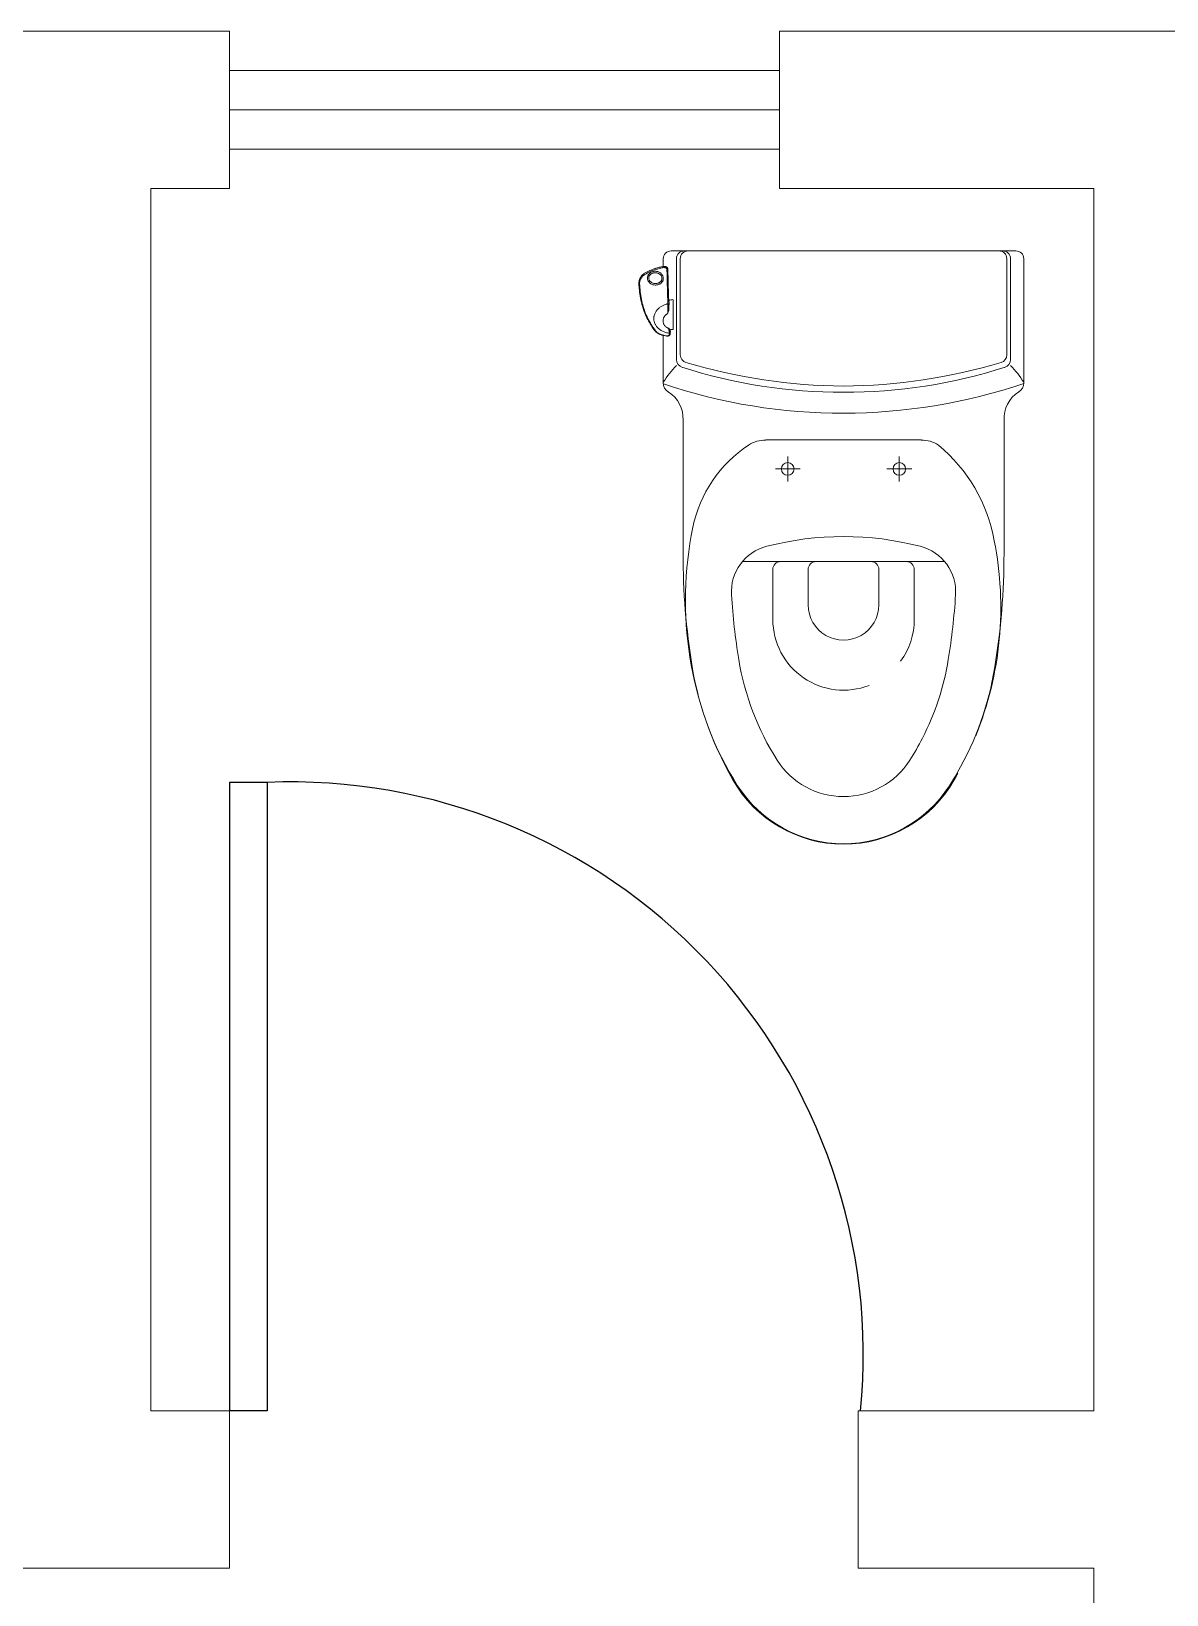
# Model space of a CAD drawing. Header units: inches. Extents: x 4 to 844, y 19 to 530.
# Drawn here: x 30.943 to 32.389, y 183.74 to 185.73 of the extents above; entities that cross this region are included whole.
import ezdxf

# ---------------------------------------------------------------- set-up
doc = ezdxf.new("R2010")
doc.units = ezdxf.units.IN
doc.header["$MEASUREMENT"] = 0
doc.linetypes.add('HIDDEN', pattern=[0.375, 0.25, -0.125])
for name, color, linetype in [('1', 1, 'Continuous'), ('BODY', 7, 'Continuous'), ('COVER', 7, 'Continuous'), ('DIM', 7, 'Continuous'), ('FUR', 6, 'Continuous'), ('HIDDEN', 8, 'HIDDEN')]:
    doc.layers.add(name, color=color, linetype=linetype)

# ---------------------------------------------------------------- blocks, each defined once
blk = doc.blocks.new('DESK4')
at = {"color": 0}
for p, q in [((0, 1), (-0.06, 1)), ((0, 0), (-0.06, 0))]:
    blk.add_line(p, q, dxfattribs=at)
blk.add_lwpolyline([(-0.06, 1), (-0.06, 0)], dxfattribs=at)
blk.add_lwpolyline([(0.944, 0, 0.455404), (0, 1), (0, 0)], format="xyb", dxfattribs=at)

msp = doc.modelspace()

# ---------------------------------------------------------------- linework, layer by layer
at = {"lineweight": 0}
for p, q in [((30.49568, 185.72995), (31.19568, 185.72995)), ((31.19568, 185.52995), (31.19568, 185.72995)), ((31.89574, 185.72995), (32.59574, 185.72995)), ((31.09568, 185.52995), (31.09568, 183.97386)), ((31.09568, 185.52995), (31.19568, 185.52995)), ((31.89574, 185.52995), (32.29574, 185.52995)), ((32.29574, 185.52995), (32.29574, 183.97386)), ((31.09568, 183.97386), (31.24368, 183.97386)), ((31.99568, 183.97386), (32.29574, 183.97386)), ((30.59562, 183.77386), (31.19568, 183.77386)), ((31.99568, 183.77386), (32.29574, 183.77386)), ((32.29574, 183.77386), (32.29574, 182.52995))]:
    msp.add_line(p, q, dxfattribs=at)
at = {"color": 40, "lineweight": 0, "true_color": 0xf8d731}
for p, q in [((31.89574, 185.52995), (31.89574, 185.72995)), ((31.19568, 185.67995), (31.89574, 185.67995)), ((31.19568, 185.62995), (31.89574, 185.62995)), ((31.19568, 185.57995), (31.89574, 185.57995)), ((31.09568, 183.97386), (31.19568, 183.97386)), ((31.19568, 183.97386), (31.19568, 183.77386)), ((31.99568, 183.97386), (31.99568, 183.77386))]:
    msp.add_line(p, q, dxfattribs=at)
at = {"layer": '1', "color": 177, "linetype": 'ByBlock', "lineweight": 0, "true_color": 0x293189}
for p, q in [((31.71863, 185.41672), (31.71823, 185.41599)), ((31.71842, 185.41601), (31.71883, 185.41673)), ((31.71905, 185.4174), (31.71863, 185.41672)), ((31.71883, 185.41673), (31.71929, 185.41742)), ((31.71952, 185.41806), (31.71905, 185.4174)), ((31.71929, 185.41742), (31.71979, 185.41809)), ((31.72002, 185.41869), (31.71952, 185.41806)), ((31.71979, 185.41809), (31.72036, 185.41875)), ((31.72029, 185.41692), (31.71986, 185.41631)), ((31.72058, 185.41932), (31.72002, 185.41869)), ((31.72076, 185.41752), (31.72029, 185.41692)), ((31.72036, 185.41875), (31.72097, 185.41939)), ((31.72117, 185.41991), (31.72058, 185.41932)), ((31.72128, 185.4181), (31.72076, 185.41752)), ((31.72097, 185.41939), (31.72161, 185.41999)), ((31.7218, 185.42046), (31.72117, 185.41991)), ((31.72184, 185.41865), (31.72128, 185.4181)), ((31.72161, 185.41999), (31.72232, 185.42056)), ((31.72244, 185.42097), (31.7218, 185.42046)), ((31.72242, 185.41917), (31.72184, 185.41865)), ((31.72232, 185.42056), (31.72307, 185.4211)), ((31.72302, 185.41965), (31.72242, 185.41917)), ((31.72311, 185.42144), (31.72244, 185.42097)), ((31.72365, 185.42009), (31.72302, 185.41965)), ((31.72307, 185.4211), (31.72384, 185.42158)), ((31.72381, 185.42188), (31.72311, 185.42144)), ((31.7243, 185.4205), (31.72365, 185.42009)), ((31.72463, 185.42237), (31.72383, 185.42191)), ((31.72542, 185.4228), (31.72384, 185.4219)), ((31.72589, 185.4214), (31.7243, 185.4205)), ((31.72554, 185.42288), (31.72463, 185.42237)), ((31.72707, 185.42367), (31.72542, 185.4228)), ((31.72645, 185.42337), (31.72554, 185.42288)), ((31.7275, 185.42226), (31.72589, 185.4214)), ((31.72736, 185.42385), (31.72645, 185.42337)), ((31.72874, 185.4245), (31.72707, 185.42367)), ((31.7283, 185.42431), (31.72736, 185.42385)), ((31.72913, 185.42307), (31.7275, 185.42226)), ((31.72758, 185.41625), (31.72764, 185.41688)), ((31.72764, 185.41688), (31.72775, 185.41749)), ((31.72775, 185.41749), (31.72792, 185.4181)), ((31.72792, 185.4181), (31.72813, 185.41869)), ((31.72813, 185.41869), (31.72838, 185.41925)), ((31.72924, 185.42476), (31.7283, 185.42431)), ((31.72838, 185.41925), (31.72868, 185.4198)), ((31.72868, 185.4198), (31.72902, 185.42032)), ((31.73043, 185.42529), (31.72874, 185.4245)), ((31.72902, 185.42032), (31.72939, 185.42082)), ((31.73079, 185.42384), (31.72913, 185.42307)), ((31.73018, 185.4252), (31.72924, 185.42476)), ((31.72932, 185.41665), (31.72927, 185.41616)), ((31.72942, 185.41713), (31.72932, 185.41665)), ((31.72939, 185.42082), (31.7298, 185.42128)), ((31.72956, 185.4176), (31.72942, 185.41713)), ((31.72973, 185.41806), (31.72956, 185.4176)), ((31.72994, 185.4185), (31.72973, 185.41806)), ((31.7298, 185.42128), (31.73033, 185.42181)), ((31.73019, 185.41893), (31.72994, 185.4185)), ((31.73113, 185.42562), (31.73018, 185.4252)), ((31.73047, 185.41934), (31.73019, 185.41893)), ((31.73033, 185.42181), (31.73089, 185.42228)), ((31.73215, 185.42603), (31.73043, 185.42529)), ((31.73078, 185.41972), (31.73047, 185.41934)), ((31.73113, 185.42009), (31.73078, 185.41972)), ((31.73248, 185.42457), (31.73079, 185.42384)), ((31.73089, 185.42228), (31.73149, 185.42271)), ((31.73209, 185.42603), (31.73113, 185.42562)), ((31.73156, 185.42049), (31.73113, 185.42009)), ((31.73149, 185.42271), (31.73212, 185.4231)), ((31.73203, 185.42087), (31.73156, 185.42049)), ((31.73253, 185.4212), (31.73203, 185.42087)), ((31.73306, 185.42642), (31.73209, 185.42603)), ((31.73212, 185.4231), (31.73277, 185.42343)), ((31.73417, 185.42683), (31.73215, 185.42603)), ((31.73446, 185.42536), (31.73248, 185.42457)), ((31.73306, 185.4215), (31.73253, 185.4212)), ((31.73277, 185.42343), (31.73362, 185.42379)), ((31.73403, 185.4268), (31.73306, 185.42642)), ((31.73361, 185.42177), (31.73306, 185.4215)), ((31.73431, 185.42205), (31.73361, 185.42177)), ((31.73362, 185.42379), (31.73449, 185.42407)), ((31.73501, 185.42716), (31.73403, 185.4268)), ((31.73623, 185.42757), (31.73417, 185.42683)), ((31.73504, 185.42227), (31.73431, 185.42205)), ((31.73648, 185.42608), (31.73446, 185.42536)), ((31.73449, 185.42407), (31.73539, 185.42428)), ((31.73599, 185.42751), (31.73501, 185.42716)), ((31.73578, 185.42243), (31.73504, 185.42227)), ((31.73539, 185.42428), (31.73629, 185.42441)), ((31.73654, 185.42253), (31.73578, 185.42243)), ((31.73699, 185.42785), (31.73599, 185.42751)), ((31.73831, 185.42824), (31.73623, 185.42757)), ((31.73629, 185.42441), (31.73721, 185.42447)), ((31.73852, 185.42675), (31.73648, 185.42608)), ((31.7373, 185.42258), (31.73654, 185.42253)), ((31.73798, 185.42817), (31.73699, 185.42785)), ((31.73721, 185.42447), (31.73813, 185.42446)), ((31.73807, 185.42257), (31.7373, 185.42258)), ((31.73898, 185.42847), (31.73798, 185.42817)), ((31.73884, 185.4225), (31.73807, 185.42257)), ((31.73813, 185.42446), (31.73905, 185.42437)), ((31.74041, 185.42885), (31.73831, 185.42824)), ((31.74058, 185.42734), (31.73852, 185.42675)), ((31.73959, 185.42237), (31.73884, 185.4225)), ((31.73998, 185.42876), (31.73898, 185.42847)), ((31.73905, 185.42437), (31.73995, 185.42421)), ((31.74034, 185.42219), (31.73959, 185.42237)), ((31.73995, 185.42421), (31.74085, 185.42398)), ((31.74099, 185.42903), (31.73998, 185.42876)), ((31.74107, 185.42195), (31.74034, 185.42219)), ((31.74253, 185.42939), (31.74041, 185.42885)), ((31.74266, 185.42788), (31.74058, 185.42734)), ((31.74085, 185.42398), (31.74172, 185.42367)), ((31.742, 185.42929), (31.74099, 185.42903)), ((31.74178, 185.42165), (31.74107, 185.42195)), ((31.74172, 185.42367), (31.74257, 185.42329)), ((31.74245, 185.4213), (31.74178, 185.42165)), ((31.74302, 185.42953), (31.742, 185.42929)), ((31.7431, 185.42088), (31.74245, 185.4213)), ((31.74467, 185.42986), (31.74253, 185.42939)), ((31.74257, 185.42329), (31.74339, 185.42283)), ((31.74475, 185.42834), (31.74266, 185.42788)), ((31.74404, 185.42976), (31.74302, 185.42953)), ((31.7437, 185.42042), (31.7431, 185.42088)), ((31.74339, 185.42283), (31.74401, 185.42242)), ((31.74426, 185.41989), (31.7437, 185.42042)), ((31.74401, 185.42242), (31.7446, 185.42196)), ((31.74506, 185.42997), (31.74404, 185.42976)), ((31.74475, 185.41932), (31.74426, 185.41989)), ((31.7446, 185.42196), (31.74516, 185.42145)), ((31.74683, 185.43027), (31.74467, 185.42986)), ((31.74687, 185.42874), (31.74475, 185.42834)), ((31.74505, 185.41891), (31.74475, 185.41932)), ((31.74532, 185.41848), (31.74505, 185.41891)), ((31.74608, 185.43016), (31.74506, 185.42997)), ((31.74516, 185.42145), (31.74568, 185.4209)), ((31.74555, 185.41804), (31.74532, 185.41848)), ((31.74575, 185.41758), (31.74555, 185.41804)), ((31.74568, 185.4209), (31.74615, 185.42031)), ((31.7459, 185.41711), (31.74575, 185.41758)), ((31.74602, 185.41663), (31.7459, 185.41711)), ((31.74609, 185.41614), (31.74602, 185.41663)), ((31.74712, 185.43035), (31.74608, 185.43016)), ((31.74615, 185.42031), (31.74651, 185.41979)), ((31.74651, 185.41979), (31.74683, 185.41924)), ((31.749, 185.4306), (31.74683, 185.43027)), ((31.74683, 185.41924), (31.74711, 185.41867)), ((31.74899, 185.42907), (31.74687, 185.42874)), ((31.74711, 185.41867), (31.74734, 185.41809)), ((31.74816, 185.43051), (31.74712, 185.43035)), ((31.74734, 185.41809), (31.74753, 185.41748)), ((31.74753, 185.41748), (31.74767, 185.41687)), ((31.74767, 185.41687), (31.74776, 185.41624)), ((31.74902, 185.43064), (31.74816, 185.43051)), ((31.74935, 185.4291), (31.74899, 185.42907)), ((31.74948, 185.43064), (31.749, 185.4306)), ((31.7491, 185.43065), (31.74902, 185.43064)), ((31.74936, 185.43067), (31.7491, 185.43065)), ((31.7497, 185.42909), (31.74935, 185.4291)), ((31.74961, 185.43067), (31.74936, 185.43067)), ((31.74996, 185.43062), (31.74948, 185.43064)), ((31.74987, 185.43066), (31.74961, 185.43067)), ((31.75005, 185.42903), (31.7497, 185.42909)), ((31.75012, 185.43064), (31.74987, 185.43066)), ((31.75043, 185.43054), (31.74996, 185.43062)), ((31.75038, 185.42894), (31.75005, 185.42903)), ((31.75037, 185.43059), (31.75012, 185.43064)), ((31.75063, 185.43054), (31.75037, 185.43059)), ((31.75069, 185.42882), (31.75038, 185.42894)), ((31.75086, 185.43042), (31.75043, 185.43054)), ((31.75087, 185.43046), (31.75063, 185.43054)), ((31.75099, 185.42866), (31.75069, 185.42882)), ((31.75128, 185.43026), (31.75086, 185.43042)), ((31.75111, 185.43037), (31.75087, 185.43046)), ((31.75127, 185.42847), (31.75099, 185.42866)), ((31.75135, 185.43027), (31.75111, 185.43037)), ((31.75153, 185.42825), (31.75127, 185.42847)), ((31.75168, 185.43005), (31.75128, 185.43026)), ((31.75158, 185.43015), (31.75135, 185.43027)), ((31.75176, 185.428), (31.75153, 185.42825)), ((31.7518, 185.43001), (31.75158, 185.43015)), ((31.75205, 185.4298), (31.75168, 185.43005)), ((31.75196, 185.42773), (31.75176, 185.428)), ((31.75201, 185.42987), (31.7518, 185.43001)), ((31.75213, 185.42744), (31.75196, 185.42773)), ((31.7522, 185.42971), (31.75201, 185.42987)), ((31.75239, 185.4295), (31.75205, 185.4298)), ((31.75227, 185.42714), (31.75213, 185.42744)), ((31.75239, 185.42954), (31.7522, 185.42971)), ((31.75236, 185.42682), (31.75227, 185.42714)), ((31.75243, 185.42649), (31.75236, 185.42682)), ((31.75257, 185.42936), (31.75239, 185.42954)), ((31.75269, 185.42918), (31.75239, 185.4295)), ((31.75245, 185.42616), (31.75243, 185.42649)), ((31.75248, 185.42422), (31.75245, 185.42616)), ((31.75252, 185.42229), (31.75248, 185.42422)), ((31.75258, 185.41917), (31.75252, 185.42229)), ((31.75274, 185.42916), (31.75257, 185.42936)), ((31.75264, 185.41606), (31.75258, 185.41917)), ((31.75296, 185.42882), (31.75269, 185.42918)), ((31.75289, 185.42896), (31.75274, 185.42916)), ((31.75297, 185.42885), (31.75289, 185.42896)), ((31.75318, 185.42844), (31.75296, 185.42882)), ((31.75336, 185.42804), (31.75318, 185.42844)), ((31.75349, 185.42762), (31.75336, 185.42804)), ((31.75358, 185.42719), (31.75349, 185.42762)), ((31.75361, 185.42677), (31.75358, 185.42719)), ((31.75366, 185.42378), (31.75361, 185.42675)), ((31.75372, 185.42083), (31.75366, 185.42378)), ((31.75377, 185.41789), (31.75372, 185.42083)), ((31.75384, 185.41496), (31.75377, 185.41789)), ((31.71674, 185.41048), (31.71673, 185.41027)), ((31.71673, 185.41027), (31.71673, 185.41003)), ((31.71673, 185.40939), (31.71674, 185.40982)), ((31.71674, 185.40903), (31.71673, 185.40939)), ((31.71674, 185.40903), (31.71673, 185.40939)), ((31.7168, 185.41115), (31.71674, 185.41048)), ((31.71674, 185.40982), (31.71679, 185.41062)), ((31.71682, 185.40678), (31.71674, 185.40903)), ((31.71679, 185.41062), (31.71688, 185.41141)), ((31.71691, 185.41202), (31.7168, 185.41115)), ((31.71695, 185.40455), (31.71682, 185.40678)), ((31.71688, 185.41141), (31.71702, 185.41222)), ((31.71708, 185.41285), (31.71691, 185.41202)), ((31.71712, 185.40232), (31.71695, 185.40455)), ((31.71702, 185.41222), (31.71721, 185.41302)), ((31.7173, 185.41367), (31.71708, 185.41285)), ((31.71733, 185.40011), (31.71712, 185.40232)), ((31.71721, 185.41302), (31.71745, 185.41381)), ((31.71757, 185.41448), (31.7173, 185.41367)), ((31.71757, 185.39791), (31.71733, 185.40011)), ((31.71745, 185.41381), (31.71773, 185.41456)), ((31.71788, 185.41525), (31.71757, 185.41448)), ((31.71793, 185.39529), (31.71757, 185.39791)), ((31.71768, 185.40957), (31.71767, 185.40874)), ((31.71767, 185.40874), (31.71777, 185.40619)), ((31.71773, 185.4104), (31.71768, 185.40957)), ((31.71773, 185.41456), (31.71805, 185.41529)), ((31.71784, 185.41123), (31.71773, 185.4104)), ((31.71777, 185.40619), (31.71793, 185.40365)), ((31.718, 185.41202), (31.71784, 185.41123)), ((31.71823, 185.41599), (31.71788, 185.41525)), ((31.71793, 185.40365), (31.71813, 185.40113)), ((31.71821, 185.41281), (31.718, 185.41202)), ((31.71805, 185.41529), (31.71842, 185.41601)), ((31.71813, 185.40113), (31.71839, 185.39863)), ((31.71847, 185.41358), (31.71821, 185.41281)), ((31.71839, 185.39863), (31.71869, 185.39615)), ((31.71876, 185.41429), (31.71847, 185.41358)), ((31.71909, 185.41499), (31.71876, 185.41429)), ((31.71946, 185.41567), (31.71909, 185.41499)), ((31.71986, 185.41631), (31.71946, 185.41567)), ((31.72756, 185.41563), (31.72758, 185.41625)), ((31.7276, 185.415), (31.72756, 185.41563)), ((31.72769, 185.41438), (31.7276, 185.415)), ((31.72784, 185.41377), (31.72769, 185.41438)), ((31.72803, 185.41317), (31.72784, 185.41377)), ((31.72826, 185.41259), (31.72803, 185.41317)), ((31.72854, 185.41203), (31.72826, 185.41259)), ((31.72886, 185.41149), (31.72854, 185.41203)), ((31.72922, 185.41098), (31.72886, 185.41149)), ((31.7297, 185.4104), (31.72922, 185.41098)), ((31.72927, 185.41616), (31.72926, 185.41567)), ((31.72926, 185.41567), (31.72929, 185.41518)), ((31.72929, 185.41518), (31.72937, 185.41469)), ((31.72937, 185.41469), (31.72948, 185.41422)), ((31.72948, 185.41422), (31.72964, 185.41375)), ((31.72964, 185.41375), (31.72984, 185.4133)), ((31.73022, 185.40986), (31.7297, 185.4104)), ((31.72984, 185.4133), (31.73007, 185.41286)), ((31.73007, 185.41286), (31.73034, 185.41244)), ((31.73078, 185.40937), (31.73022, 185.40986)), ((31.73034, 185.41244), (31.73064, 185.41204)), ((31.73064, 185.41204), (31.73113, 185.41148)), ((31.73137, 185.40891), (31.73078, 185.40937)), ((31.73113, 185.41148), (31.7317, 185.41097)), ((31.732, 185.40851), (31.73137, 185.40891)), ((31.7317, 185.41097), (31.7323, 185.41051)), ((31.73282, 185.40807), (31.732, 185.40851)), ((31.7323, 185.41051), (31.73295, 185.41011)), ((31.73367, 185.4077), (31.73282, 185.40807)), ((31.73295, 185.41011), (31.73363, 185.40976)), ((31.73363, 185.40976), (31.73434, 185.40947)), ((31.73455, 185.4074), (31.73367, 185.4077)), ((31.73434, 185.40947), (31.73507, 185.40924)), ((31.73544, 185.40717), (31.73455, 185.4074)), ((31.73507, 185.40924), (31.73582, 185.40906)), ((31.73635, 185.40702), (31.73544, 185.40717)), ((31.73582, 185.40906), (31.73657, 185.40894)), ((31.73727, 185.40693), (31.73635, 185.40702)), ((31.73657, 185.40894), (31.73734, 185.40887)), ((31.73819, 185.40692), (31.73727, 185.40693)), ((31.73734, 185.40887), (31.73811, 185.40886)), ((31.73811, 185.40886), (31.73887, 185.40891)), ((31.7391, 185.40698), (31.73819, 185.40692)), ((31.73887, 185.40891), (31.73963, 185.40901)), ((31.74001, 185.40711), (31.7391, 185.40698)), ((31.73963, 185.40901), (31.74037, 185.40916)), ((31.7409, 185.40731), (31.74001, 185.40711)), ((31.74037, 185.40916), (31.7411, 185.40938)), ((31.74177, 185.40758), (31.7409, 185.40731)), ((31.7411, 185.40938), (31.7418, 185.40965)), ((31.74262, 185.40792), (31.74177, 185.40758)), ((31.7418, 185.40965), (31.74235, 185.4099)), ((31.74235, 185.4099), (31.74287, 185.4102)), ((31.74327, 185.40825), (31.74262, 185.40792)), ((31.74287, 185.4102), (31.74337, 185.41053)), ((31.7439, 185.40863), (31.74327, 185.40825)), ((31.74337, 185.41053), (31.74384, 185.41089)), ((31.74384, 185.41089), (31.74427, 185.41128)), ((31.74449, 185.40905), (31.7439, 185.40863)), ((31.74427, 185.41128), (31.74461, 185.41164)), ((31.74506, 185.40951), (31.74449, 185.40905)), ((31.74461, 185.41164), (31.74492, 185.41202)), ((31.74492, 185.41202), (31.74519, 185.41242)), ((31.74558, 185.41002), (31.74506, 185.40951)), ((31.74519, 185.41242), (31.74544, 185.41284)), ((31.74544, 185.41284), (31.74566, 185.41328)), ((31.74598, 185.41048), (31.74558, 185.41002)), ((31.74566, 185.41328), (31.74583, 185.41373)), ((31.74583, 185.41373), (31.74597, 185.4142)), ((31.74597, 185.4142), (31.74606, 185.41468)), ((31.74635, 185.41096), (31.74598, 185.41048)), ((31.74606, 185.41468), (31.74611, 185.41517)), ((31.74612, 185.41565), (31.74609, 185.41614)), ((31.74611, 185.41517), (31.74612, 185.41565)), ((31.74669, 185.41147), (31.74635, 185.41096)), ((31.74699, 185.41201), (31.74669, 185.41147)), ((31.74724, 185.41257), (31.74699, 185.41201)), ((31.74745, 185.41316), (31.74724, 185.41257)), ((31.74761, 185.41376), (31.74745, 185.41316)), ((31.74773, 185.41437), (31.74761, 185.41376)), ((31.74779, 185.41499), (31.74773, 185.41437)), ((31.74776, 185.41624), (31.7478, 185.41562)), ((31.7478, 185.41562), (31.74779, 185.41499)), ((31.7527, 185.41297), (31.75264, 185.41606)), ((31.75277, 185.4099), (31.7527, 185.41297)), ((31.75285, 185.40684), (31.75277, 185.4099)), ((31.75292, 185.40383), (31.75285, 185.40684)), ((31.753, 185.40084), (31.75292, 185.40383)), ((31.75308, 185.39786), (31.753, 185.40084)), ((31.75317, 185.39491), (31.75308, 185.39786)), ((31.7539, 185.4121), (31.75384, 185.41496)), ((31.75397, 185.40925), (31.7539, 185.4121)), ((31.75404, 185.40642), (31.75397, 185.40925)), ((31.75411, 185.4036), (31.75404, 185.40642)), ((31.75419, 185.40081), (31.75411, 185.4036)), ((31.75427, 185.39803), (31.75419, 185.40081)), ((31.75435, 185.39527), (31.75427, 185.39803)), ((31.71833, 185.3927), (31.71793, 185.39529)), ((31.7188, 185.39013), (31.71833, 185.3927)), ((31.71869, 185.39615), (31.71906, 185.39366)), ((31.71932, 185.38758), (31.7188, 185.39013)), ((31.71906, 185.39366), (31.71948, 185.39118)), ((31.71991, 185.38507), (31.71932, 185.38758)), ((31.71948, 185.39118), (31.71995, 185.38873)), ((31.72054, 185.38258), (31.71991, 185.38507)), ((31.71995, 185.38873), (31.72047, 185.3863)), ((31.72047, 185.3863), (31.72105, 185.3839)), ((31.72124, 185.38012), (31.72054, 185.38258)), ((31.72105, 185.3839), (31.72164, 185.38165)), ((31.72198, 185.3777), (31.72124, 185.38012)), ((31.72164, 185.38165), (31.72228, 185.37942)), ((31.72272, 185.37551), (31.72198, 185.3777)), ((31.72228, 185.37942), (31.72297, 185.37721)), ((31.72297, 185.37721), (31.7237, 185.37504)), ((31.74045, 185.37582), (31.74126, 185.37667)), ((31.74126, 185.37667), (31.74213, 185.37747)), ((31.74213, 185.37747), (31.74283, 185.37806)), ((31.74283, 185.37806), (31.74356, 185.37863)), ((31.74356, 185.37863), (31.74432, 185.37917)), ((31.74432, 185.37917), (31.7451, 185.37968)), ((31.7451, 185.37968), (31.74591, 185.38016)), ((31.74591, 185.38016), (31.74674, 185.38061)), ((31.74674, 185.38061), (31.74759, 185.38104)), ((31.74759, 185.38104), (31.74846, 185.38143)), ((31.74846, 185.38143), (31.74937, 185.3818)), ((31.74937, 185.3818), (31.7503, 185.38213)), ((31.7503, 185.38213), (31.75125, 185.38243)), ((31.75125, 185.38243), (31.75221, 185.3827)), ((31.75221, 185.3827), (31.75289, 185.38286)), ((31.75289, 185.38286), (31.75357, 185.38301)), ((31.75326, 185.39199), (31.75317, 185.39491)), ((31.75334, 185.38957), (31.75326, 185.39199)), ((31.75342, 185.38717), (31.75334, 185.38957)), ((31.75351, 185.38478), (31.75342, 185.38717)), ((31.75357, 185.38301), (31.75351, 185.38478)), ((31.75358, 185.38244), (31.75357, 185.38301)), ((31.75359, 185.38185), (31.75358, 185.38244)), ((31.7536, 185.38127), (31.75359, 185.38185)), ((31.75359, 185.37569), (31.75361, 185.37668)), ((31.75361, 185.38067), (31.7536, 185.38127)), ((31.75362, 185.37969), (31.75361, 185.38067)), ((31.75361, 185.37769), (31.75362, 185.3787)), ((31.75361, 185.37668), (31.75361, 185.37769)), ((31.75362, 185.3787), (31.75362, 185.37969)), ((31.75443, 185.39256), (31.75435, 185.39527)), ((31.75443, 185.39253), (31.75443, 185.39256)), ((31.75446, 185.39175), (31.75443, 185.39253)), ((31.75444, 185.39255), (31.75444, 185.39256)), ((31.75449, 185.391), (31.75446, 185.39175)), ((31.75453, 185.39025), (31.75449, 185.391)), ((31.75457, 185.38953), (31.75453, 185.39025)), ((31.75461, 185.38885), (31.75457, 185.38953)), ((31.75465, 185.38822), (31.75461, 185.38885)), ((31.75463, 185.38347), (31.75466, 185.38261)), ((31.7547, 185.38763), (31.75465, 185.38822)), ((31.75466, 185.38261), (31.75469, 185.38172)), ((31.75469, 185.38172), (31.75471, 185.38081)), ((31.75475, 185.3871), (31.7547, 185.38763)), ((31.75471, 185.38081), (31.75473, 185.37989)), ((31.75473, 185.37989), (31.75475, 185.37893)), ((31.75481, 185.38661), (31.75475, 185.3871)), ((31.75475, 185.37893), (31.75477, 185.37795)), ((31.75477, 185.37795), (31.75478, 185.37697)), ((31.75478, 185.37697), (31.75479, 185.37597)), ((31.75486, 185.38618), (31.75481, 185.38661)), ((31.75492, 185.38579), (31.75486, 185.38618)), ((31.75497, 185.38547), (31.75492, 185.38579)), ((31.75495, 185.3857), (31.75502, 185.3856)), ((31.75497, 185.38559), (31.75496, 185.38565)), ((31.75499, 185.38549), (31.75497, 185.38559)), ((31.75503, 185.3852), (31.75497, 185.38547)), ((31.75501, 185.38541), (31.75499, 185.38549)), ((31.75503, 185.38536), (31.75501, 185.38541)), ((31.75502, 185.3856), (31.75515, 185.38538)), ((31.75504, 185.38531), (31.75503, 185.38536)), ((31.75509, 185.38498), (31.75503, 185.3852)), ((31.75505, 185.38529), (31.75504, 185.38531)), ((31.75506, 185.38527), (31.75505, 185.38529)), ((31.75506, 185.38527), (31.75506, 185.38527)), ((31.75516, 185.38483), (31.75509, 185.38498)), ((31.75515, 185.38538), (31.75521, 185.38523)), ((31.75522, 185.38474), (31.75516, 185.38483)), ((31.75521, 185.38523), (31.75526, 185.38507)), ((31.75528, 185.3847), (31.75522, 185.38474)), ((31.75526, 185.38507), (31.75528, 185.38489)), ((31.75528, 185.38489), (31.75528, 185.3847)), ((31.76036, 185.35086), (31.76036, 185.38784)), ((31.7235, 185.37334), (31.72272, 185.37551)), ((31.72432, 185.3712), (31.7235, 185.37334)), ((31.7237, 185.37504), (31.72448, 185.37289)), ((31.7252, 185.3691), (31.72432, 185.3712)), ((31.72448, 185.37289), (31.7253, 185.37077)), ((31.72611, 185.36702), (31.7252, 185.3691)), ((31.7253, 185.37077), (31.72617, 185.36868)), ((31.72703, 185.36507), (31.72611, 185.36702)), ((31.72617, 185.36868), (31.72708, 185.36662)), ((31.72799, 185.36314), (31.72703, 185.36507)), ((31.72708, 185.36662), (31.72804, 185.3646)), ((31.72899, 185.36125), (31.72799, 185.36314)), ((31.72804, 185.3646), (31.72903, 185.3626)), ((31.73003, 185.35938), (31.72899, 185.36125)), ((31.72903, 185.3626), (31.73013, 185.36054)), ((31.73111, 185.35755), (31.73003, 185.35938)), ((31.73013, 185.36054), (31.73128, 185.35852)), ((31.73223, 185.35574), (31.73111, 185.35755)), ((31.73128, 185.35852), (31.73247, 185.35653)), ((31.73566, 185.3638), (31.73568, 185.36485)), ((31.73572, 185.36275), (31.73566, 185.3638)), ((31.73568, 185.36485), (31.73576, 185.36589)), ((31.73582, 185.36194), (31.73572, 185.36275)), ((31.73576, 185.36589), (31.73588, 185.3667)), ((31.73596, 185.36112), (31.73582, 185.36194)), ((31.73588, 185.3667), (31.73603, 185.36751)), ((31.73614, 185.36032), (31.73596, 185.36112)), ((31.73603, 185.36751), (31.73623, 185.36831)), ((31.73637, 185.35952), (31.73614, 185.36032)), ((31.73623, 185.36831), (31.73647, 185.3691)), ((31.73663, 185.35876), (31.73637, 185.35952)), ((31.73647, 185.3691), (31.73683, 185.37011)), ((31.73693, 185.35801), (31.73663, 185.35876)), ((31.73683, 185.37011), (31.73727, 185.37111)), ((31.73727, 185.35727), (31.73693, 185.35801)), ((31.73727, 185.37111), (31.73777, 185.37209)), ((31.73765, 185.35655), (31.73727, 185.35727)), ((31.73777, 185.37209), (31.73819, 185.37282)), ((31.73819, 185.37282), (31.73866, 185.37355)), ((31.73866, 185.37355), (31.73916, 185.37426)), ((31.73916, 185.37426), (31.73969, 185.37494)), ((31.73969, 185.37494), (31.74045, 185.37582)), ((31.7475, 185.36212), (31.74747, 185.36137)), ((31.74747, 185.36137), (31.7475, 185.36061)), ((31.74759, 185.36288), (31.7475, 185.36212)), ((31.7475, 185.36061), (31.74758, 185.35986)), ((31.74758, 185.35986), (31.74773, 185.35912)), ((31.74774, 185.36359), (31.74759, 185.36288)), ((31.74773, 185.35912), (31.74795, 185.35838)), ((31.74793, 185.36429), (31.74774, 185.36359)), ((31.74818, 185.36498), (31.74793, 185.36429)), ((31.74795, 185.35838), (31.74822, 185.35765)), ((31.74849, 185.36566), (31.74818, 185.36498)), ((31.74822, 185.35765), (31.74856, 185.35694)), ((31.74884, 185.36633), (31.74849, 185.36566)), ((31.74856, 185.35694), (31.74896, 185.35625)), ((31.74923, 185.36695), (31.74884, 185.36633)), ((31.74967, 185.36756), (31.74923, 185.36695)), ((31.75016, 185.36814), (31.74967, 185.36756)), ((31.75069, 185.3687), (31.75016, 185.36814)), ((31.75126, 185.36922), (31.75069, 185.3687)), ((31.75177, 185.36963), (31.75126, 185.36922)), ((31.7523, 185.37001), (31.75177, 185.36963)), ((31.75286, 185.37036), (31.7523, 185.37001)), ((31.75344, 185.37068), (31.75286, 185.37036)), ((31.75344, 185.37068), (31.75348, 185.37168)), ((31.75371, 185.37159), (31.75344, 185.37069)), ((31.75344, 185.37069), (31.75344, 185.37068)), ((31.75348, 185.37168), (31.75352, 185.37268)), ((31.75352, 185.37268), (31.75355, 185.37369)), ((31.75355, 185.37369), (31.75357, 185.37469)), ((31.75357, 185.37469), (31.75359, 185.37569)), ((31.75399, 185.37249), (31.75371, 185.37159)), ((31.75417, 185.37308), (31.75399, 185.37249)), ((31.75435, 185.37367), (31.75417, 185.37308)), ((31.75451, 185.37426), (31.75435, 185.37367)), ((31.75461, 185.37469), (31.75451, 185.37426)), ((31.7547, 185.37513), (31.75461, 185.37469)), ((31.75476, 185.37555), (31.7547, 185.37513)), ((31.75479, 185.37597), (31.75476, 185.37555)), ((31.73339, 185.35397), (31.73223, 185.35574)), ((31.73247, 185.35653), (31.73372, 185.35458)), ((31.7346, 185.35223), (31.73339, 185.35397)), ((31.73372, 185.35458), (31.73501, 185.35267)), ((31.73584, 185.35053), (31.7346, 185.35223)), ((31.73501, 185.35267), (31.7364, 185.35072)), ((31.73712, 185.34885), (31.73584, 185.35053)), ((31.7364, 185.35072), (31.73786, 185.34881)), ((31.7373, 185.34863), (31.73712, 185.34885)), ((31.73731, 185.34863), (31.73753, 185.34836)), ((31.73753, 185.34836), (31.73783, 185.34803)), ((31.73808, 185.3558), (31.73765, 185.35655)), ((31.73783, 185.34803), (31.73814, 185.34771)), ((31.73786, 185.34881), (31.73833, 185.34825)), ((31.73856, 185.35507), (31.73808, 185.3558)), ((31.73814, 185.34771), (31.73846, 185.3474)), ((31.73833, 185.34825), (31.73885, 185.3477)), ((31.73846, 185.3474), (31.7388, 185.3471)), ((31.73908, 185.35436), (31.73856, 185.35507)), ((31.7388, 185.3471), (31.73915, 185.3468)), ((31.73885, 185.3477), (31.73941, 185.34718)), ((31.73964, 185.35367), (31.73908, 185.35436)), ((31.73915, 185.3468), (31.73952, 185.34651)), ((31.73941, 185.34718), (31.74003, 185.34667)), ((31.73952, 185.34651), (31.7399, 185.34622)), ((31.74022, 185.35302), (31.73964, 185.35367)), ((31.7399, 185.34622), (31.74029, 185.34594)), ((31.74003, 185.34667), (31.74068, 185.34618)), ((31.74083, 185.35239), (31.74022, 185.35302)), ((31.74029, 185.34594), (31.7407, 185.34567)), ((31.74068, 185.34618), (31.74136, 185.34573)), ((31.7407, 185.34567), (31.74112, 185.34541)), ((31.74147, 185.35178), (31.74083, 185.35239)), ((31.74112, 185.34541), (31.74155, 185.34516)), ((31.74136, 185.34573), (31.74206, 185.34531)), ((31.74215, 185.35119), (31.74147, 185.35178)), ((31.74155, 185.34516), (31.742, 185.34491)), ((31.742, 185.34491), (31.74245, 185.34467)), ((31.74206, 185.34531), (31.74278, 185.34492)), ((31.74288, 185.35061), (31.74215, 185.35119)), ((31.74245, 185.34467), (31.74292, 185.34444)), ((31.74278, 185.34492), (31.74352, 185.34456)), ((31.74364, 185.35005), (31.74288, 185.35061)), ((31.74292, 185.34444), (31.74341, 185.34422)), ((31.74341, 185.34422), (31.7439, 185.34401)), ((31.74352, 185.34456), (31.74431, 185.34422)), ((31.74443, 185.34952), (31.74364, 185.35005)), ((31.7439, 185.34401), (31.74441, 185.34381)), ((31.74431, 185.34422), (31.74511, 185.34391)), ((31.74441, 185.34381), (31.74492, 185.34362)), ((31.74525, 185.34901), (31.74443, 185.34952)), ((31.74492, 185.34362), (31.74544, 185.34344)), ((31.74511, 185.34391), (31.74593, 185.34363)), ((31.74607, 185.34855), (31.74525, 185.34901)), ((31.74544, 185.34344), (31.74598, 185.34326)), ((31.74593, 185.34363), (31.74673, 185.34338)), ((31.74598, 185.34326), (31.74652, 185.3431)), ((31.74692, 185.34811), (31.74607, 185.34855)), ((31.74652, 185.3431), (31.74707, 185.34295)), ((31.74673, 185.34338), (31.74754, 185.34316)), ((31.74779, 185.3477), (31.74692, 185.34811)), ((31.74707, 185.34295), (31.74763, 185.34281)), ((31.74754, 185.34316), (31.74837, 185.34296)), ((31.74763, 185.34281), (31.7482, 185.34268)), ((31.74868, 185.34732), (31.74779, 185.3477)), ((31.7482, 185.34268), (31.74878, 185.34256)), ((31.74837, 185.34296), (31.74921, 185.34279)), ((31.74975, 185.3469), (31.74868, 185.34732)), ((31.74878, 185.34256), (31.74908, 185.3425)), ((31.74896, 185.35625), (31.74941, 185.3556)), ((31.74908, 185.3425), (31.75087, 185.34217)), ((31.74921, 185.34279), (31.75192, 185.34229)), ((31.74941, 185.3556), (31.74992, 185.35498)), ((31.75085, 185.34653), (31.74975, 185.3469)), ((31.74992, 185.35498), (31.75047, 185.35439)), ((31.75047, 185.35439), (31.75108, 185.35384)), ((31.75197, 185.34619), (31.75085, 185.34653)), ((31.75087, 185.34217), (31.75179, 185.342)), ((31.75108, 185.35384), (31.75174, 185.35332)), ((31.75174, 185.35332), (31.75244, 185.35285)), ((31.75179, 185.342), (31.75196, 185.34198)), ((31.75192, 185.34229), (31.75225, 185.34225)), ((31.75196, 185.34198), (31.75222, 185.34195)), ((31.75311, 185.34589), (31.75197, 185.34619)), ((31.75222, 185.34195), (31.75248, 185.34193)), ((31.75225, 185.34225), (31.75258, 185.34223)), ((31.75244, 185.35285), (31.75306, 185.35249)), ((31.75248, 185.34193), (31.75274, 185.34192)), ((31.75258, 185.34223), (31.75291, 185.34224)), ((31.75274, 185.34192), (31.75299, 185.34193)), ((31.75291, 185.34224), (31.75324, 185.34227)), ((31.75299, 185.34193), (31.75325, 185.34195)), ((31.75306, 185.35249), (31.7537, 185.35215)), ((31.75426, 185.34564), (31.75311, 185.34589)), ((31.75324, 185.34227), (31.75356, 185.34234)), ((31.75325, 185.34195), (31.7535, 185.34199)), ((31.7535, 185.34199), (31.75374, 185.34204)), ((31.75356, 185.34234), (31.75386, 185.34242)), ((31.7537, 185.35215), (31.75437, 185.35185)), ((31.75374, 185.34204), (31.75399, 185.3421)), ((31.75386, 185.34242), (31.75415, 185.34254)), ((31.75399, 185.3421), (31.75423, 185.34217)), ((31.75415, 185.34254), (31.75442, 185.34267)), ((31.75423, 185.34217), (31.75447, 185.34226)), ((31.75543, 185.34543), (31.75426, 185.34564)), ((31.75446, 185.35159), (31.75437, 185.35185)), ((31.75437, 185.35185), (31.75437, 185.35185)), ((31.75437, 185.35185), (31.75469, 185.35156)), ((31.75442, 185.34267), (31.75466, 185.34283)), ((31.75455, 185.35131), (31.75446, 185.35159)), ((31.75447, 185.34226), (31.7547, 185.34236)), ((31.75464, 185.35101), (31.75455, 185.35131)), ((31.75472, 185.35067), (31.75464, 185.35101)), ((31.75466, 185.34283), (31.75488, 185.34301)), ((31.75469, 185.35156), (31.75503, 185.35131)), ((31.7547, 185.34236), (31.75491, 185.34247)), ((31.75484, 185.35016), (31.75472, 185.35067)), ((31.75494, 185.34959), (31.75484, 185.35016)), ((31.75488, 185.34301), (31.75506, 185.3432)), ((31.75491, 185.34247), (31.75512, 185.34259)), ((31.75504, 185.34897), (31.75494, 185.34959)), ((31.75503, 185.35131), (31.75525, 185.35117)), ((31.75513, 185.34831), (31.75504, 185.34897)), ((31.75506, 185.3432), (31.75522, 185.34341)), ((31.75512, 185.34259), (31.75531, 185.34272)), ((31.75522, 185.3476), (31.75513, 185.34831)), ((31.7553, 185.34683), (31.75522, 185.3476)), ((31.75522, 185.34341), (31.75534, 185.34364)), ((31.75525, 185.35117), (31.75546, 185.35106)), ((31.75536, 185.34614), (31.7553, 185.34683)), ((31.75531, 185.34272), (31.7555, 185.34287)), ((31.75534, 185.34364), (31.75543, 185.34388)), ((31.75543, 185.34543), (31.75536, 185.34614)), ((31.75549, 185.34443), (31.75543, 185.34543)), ((31.75543, 185.34388), (31.75548, 185.34412)), ((31.75546, 185.35106), (31.75566, 185.35097)), ((31.75548, 185.34412), (31.75549, 185.34443)), ((31.7555, 185.34287), (31.75567, 185.34302)), ((31.75566, 185.35097), (31.75579, 185.35092)), ((31.75567, 185.34302), (31.75582, 185.34318)), ((31.75579, 185.35092), (31.75589, 185.35088)), ((31.75582, 185.34318), (31.75597, 185.34336)), ((31.75589, 185.35088), (31.75591, 185.35088)), ((31.75597, 185.34336), (31.7561, 185.34354)), ((31.75603, 185.35087), (31.75609, 185.35041)), ((31.75609, 185.35041), (31.75615, 185.34991)), ((31.7561, 185.34354), (31.75621, 185.34373)), ((31.75615, 185.34991), (31.75621, 185.34937)), ((31.75621, 185.34937), (31.75627, 185.34881)), ((31.75621, 185.34373), (31.75631, 185.34392)), ((31.75627, 185.34881), (31.75632, 185.34818)), ((31.75631, 185.34392), (31.75639, 185.34412)), ((31.75632, 185.34818), (31.75637, 185.34752)), ((31.75637, 185.34752), (31.75643, 185.34683)), ((31.75639, 185.34412), (31.75645, 185.34432)), ((31.75643, 185.34683), (31.75647, 185.3461)), ((31.75645, 185.34432), (31.7565, 185.34452)), ((31.75647, 185.3461), (31.75654, 185.34511)), ((31.7565, 185.34452), (31.75653, 185.34472)), ((31.75654, 185.34511), (31.75653, 185.34478)), ((31.75653, 185.34478), (31.75653, 185.34477)), ((31.75653, 185.34472), (31.75653, 185.34477)), ((31.75654, 185.34511), (31.75662, 185.34604)), ((31.75656, 185.34501), (31.75671, 185.34674)), ((31.75662, 185.34604), (31.75671, 185.34697)), ((31.75671, 185.35015), (31.75671, 185.35071)), ((31.75671, 185.34939), (31.75671, 185.35015)), ((31.75671, 185.34866), (31.75671, 185.34939)), ((31.75672, 185.34793), (31.75671, 185.34866)), ((31.75671, 185.34697), (31.75672, 185.34709)), ((31.75671, 185.34674), (31.75672, 185.34686)), ((31.75673, 185.34722), (31.75672, 185.34793)), ((31.75672, 185.34709), (31.75673, 185.3472)), ((31.75672, 185.34686), (31.75673, 185.34691)), ((31.75673, 185.3472), (31.75673, 185.34722)), ((31.75673, 185.34697), (31.75673, 185.3472)), ((31.75673, 185.34691), (31.75673, 185.34697))]:
    msp.add_line(p, q, dxfattribs=at)
for centre, major_axis, start_param, end_param in [((31.76036, 185.36935), (-0.01344, 0.01344), 5.5248174, 5.7991051), ((31.94185, 185.37105), (-0.13232, -0.13232), -0.8296991, -0.8116945), ((31.8806, 185.37383), (-0.08896, 0.08896), 0.7180951, 0.7415855), ((31.82345, 185.37777), (-0.04845, -0.04845), -0.886821, -0.8514998), ((31.75986, 185.38784), (-0.000354, 0.000354), 3.9269908, 5.5248174), ((31.76036, 185.36935), (-0.01344, -0.01344), 0.5491207, 0.7583678), ((31.75986, 185.35086), (-0.000354, -0.000354), 0.7583679, 2.3561945)]:
    msp.add_ellipse(centre, major_axis=major_axis, ratio=1, start_param=start_param, end_param=end_param, dxfattribs=at)
at = {"layer": 'BODY', "color": 177, "linetype": 'ByBlock', "lineweight": 0, "true_color": 0x293189}
for p, q in [((31.74781, 185.42889), (31.74781, 185.44043)), ((31.75781, 185.45043), (32.19651, 185.45043)), ((31.76456, 185.31234), (31.76456, 185.44043)), ((31.76936, 185.44043), (31.76936, 185.31802)), ((32.18496, 185.44043), (32.18496, 185.31802)), ((32.18977, 185.31234), (32.18977, 185.44043)), ((32.20651, 185.28239), (32.20651, 185.44043)), ((31.74781, 185.28239), (31.74781, 185.3431)), ((31.77289, 185.23491), (31.77289, 185.06547)), ((32.18143, 185.23491), (32.18143, 185.06547))]:
    msp.add_line(p, q, dxfattribs=at)
for centre, major_axis, start_param, end_param in [((31.75781, 185.44043), (-0.00707, 0.00707), 5.4977871, 7.0685835), ((31.77456, 185.44043), (-0.00707, -0.00707), 3.9269908, 5.4977871), ((31.77936, 185.44043), (-0.00707, -0.00707), 3.9269908, 5.4977871), ((32.17496, 185.44043), (-0.00707, 0.00707), 3.9269908, 5.4977871), ((32.17977, 185.44043), (-0.00707, 0.00707), 3.9269908, 5.4977871), ((32.19651, 185.44043), (-0.00707, -0.00707), 2.3561945, 3.9269908), ((31.77936, 185.31802), (-0.00707, 0.00707), 0.7853982, 2.082708), ((32.17496, 185.31802), (-0.00707, -0.00707), 1.0588846, 2.3561945), ((31.77501, 185.31209), (-0.0074, -0.0074), -0.8095548, 0.5188985), ((31.97716, 185.95042), (-0.48085, -0.48085), 0.4780892, 0.7853982), ((31.98243, 185.99758), (-0.50859, -0.50859), 0.4947869, 0.7780766), ((31.9719, 185.99758), (-0.50859, 0.50859), 2.3635161, 2.6468057), ((31.97716, 185.95042), (-0.48085, 0.48085), 2.3561945, 2.6635035), ((32.17931, 185.31209), (-0.0074, 0.0074), 2.6226941, 3.9511474), ((31.76131, 185.28239), (-0.00955, -0.00955), -0.7853982, 0.2266548), ((31.97626, 185.96299), (-0.50856, -0.50856), 0.4622628, 1.1112531), ((32.19301, 185.28239), (-0.00955, 0.00955), 2.9149378, 3.9269908), ((31.73295, 185.23702), (-0.02828, -0.02828), 2.3032626, 3.3682475), ((32.22138, 185.23702), (-0.02828, 0.02828), 6.0565305, 7.1215154), ((32.67289, 185.06547), (-0.6364, -0.6364), -0.7853982, -0.6238959), ((31.28143, 185.06547), (-0.6364, -0.6364), 2.1946922, 2.3561945), ((32.1794, 184.98507), (-0.28284, -0.28284), -0.6238959, -0.2167881), ((31.77493, 184.98507), (-0.28284, 0.28284), 3.4058527, 3.7654885), ((31.77493, 184.98507), (-0.28284, 0.28284), 3.3583808, 3.4065296), ((31.97716, 184.85584), (-0.11314, -0.11314), -0.2167881, 0.7853982), ((31.97716, 184.85584), (-0.11314, 0.11314), 2.3561945, 3.3583808)]:
    msp.add_ellipse(centre, major_axis=major_axis, ratio=1, start_param=start_param, end_param=end_param, dxfattribs=at)
at = {"layer": 'COVER', "color": 177, "linetype": 'ByBlock', "lineweight": 0, "ltscale": 5, "true_color": 0x293189}
msp.add_line((32.07604, 185.20969), (31.87828, 185.20969), dxfattribs=at)
for centre, major_axis, start_param, end_param in [((31.94704, 185.0653), (-0.11667, -0.11667), 4.5094678, 5.2949488), ((31.87828, 185.16969), (-0.02828, -0.02828), 3.9269908, 4.5094678), ((32.07604, 185.16969), (-0.02828, 0.02828), 4.9153102, 5.4977871), ((31.96873, 185.04629), (-0.14372, -0.14372), 2.5305074, 3.2373682), ((32.23795, 185.00547), (-0.32668, -0.32668), -0.9882366, -0.2683971), ((31.74215, 184.99643), (-0.3077, -0.3077), 1.9716482, 2.5530373), ((31.74215, 184.99643), (-0.3077, -0.3077), 1.8279564, 1.849904), ((31.97716, 184.85718), (-0.11455, -0.11455), -0.2683971, 0.7853982), ((31.97716, 184.85718), (-0.11455, 0.11455), 2.3561945, 3.4099898)]:
    msp.add_ellipse(centre, major_axis=major_axis, ratio=1, start_param=start_param, end_param=end_param, dxfattribs=at)
at = {"layer": 'DIM', "color": 177, "linetype": 'ByBlock', "lineweight": 0, "true_color": 0x293189}
for centre, major_axis, start_param, end_param in [((31.84416, 185.22528), (-0.07946, -0.07946), -1.5689697, -1.3259655), ((32.11016, 185.22528), (-0.07946, 0.07946), 4.4675582, 4.7105623)]:
    msp.add_ellipse(centre, major_axis=major_axis, ratio=1, start_param=start_param, end_param=end_param, dxfattribs=at)
at = {"layer": 'HIDDEN', "color": 177, "linetype": 'ByBlock', "lineweight": 0, "ltscale": 5, "true_color": 0x293189}
for p, q in [((31.90616, 185.18861), (31.90616, 185.15707)), ((32.04816, 185.18861), (32.04816, 185.15707)), ((31.92193, 185.17284), (31.89039, 185.17284)), ((32.06393, 185.17284), (32.03239, 185.17284)), ((32.10579, 185.05491), (31.84854, 185.05491)), ((31.88716, 185.04491), (31.88716, 184.98123)), ((31.93216, 185.04491), (31.93216, 184.99991)), ((32.02216, 185.04491), (32.02216, 184.99991)), ((32.06716, 185.04491), (32.06716, 184.98123))]:
    msp.add_line(p, q, dxfattribs=at)
for centre, major_axis, start_param, end_param in [((31.90616, 185.17284), (-0.00566, 0.00566), 2.3561945, 8.6393798), ((32.04816, 185.17284), (-0.00566, 0.00566), 2.3561945, 8.6393798), ((31.97716, 184.69584), (-0.27644, -0.27644), 3.6743648, 4.1796169), ((31.89444, 185.01627), (-0.04243, 0.04243), 5.7504132, 7.1316969), ((32.05988, 185.01627), (-0.04243, -0.04243), 2.2930811, 3.6743648), ((31.89716, 185.04491), (-0.00707, -0.00707), 3.9269908, 5.4977871), ((31.94216, 185.04491), (-0.00707, -0.00707), 3.9269908, 5.4977871), ((32.01216, 185.04491), (-0.00707, 0.00707), 3.9269908, 5.4977871), ((32.05716, 185.04491), (-0.00707, 0.00707), 3.9269908, 5.4977871), ((32.67289, 185.06547), (-0.59397, 0.59397), 0.8485116, 0.9469005), ((31.97716, 184.99991), (-0.03182, -0.03182), -0.7853982, 2.3561945), ((31.28143, 185.06547), (-0.59397, -0.59397), 2.1946922, 2.2930811), ((31.97716, 184.98123), (-0.06364, 0.06364), 0.7853982, 2.7261706), ((31.97716, 184.98123), (-0.06364, 0.06364), 3.2945349, 3.9269908), ((32.1794, 184.98507), (-0.24042, -0.24042), -0.6238959, -0.2167881), ((31.77493, 184.98507), (-0.24042, 0.24042), 3.4537938, 3.7654885), ((31.77493, 184.98507), (-0.24042, 0.24042), 3.3583808, 3.4537938), ((31.97716, 184.85584), (-0.07071, -0.07071), -0.2167881, 0.7853982), ((31.97716, 184.85584), (-0.07071, 0.07071), 2.3561945, 3.3583808)]:
    msp.add_ellipse(centre, major_axis=major_axis, ratio=1, start_param=start_param, end_param=end_param, dxfattribs=at)

# ---------------------------------------------------------------- block references
at = {"layer": 'FUR', "color": 40, "lineweight": 0, "true_color": 0xf8d731, "xscale": 0.8, "yscale": 0.8, "zscale": 0.8}
msp.add_blockref('DESK4', (31.24368, 183.97386), dxfattribs=at)

doc.saveas('drawing.dxf')
